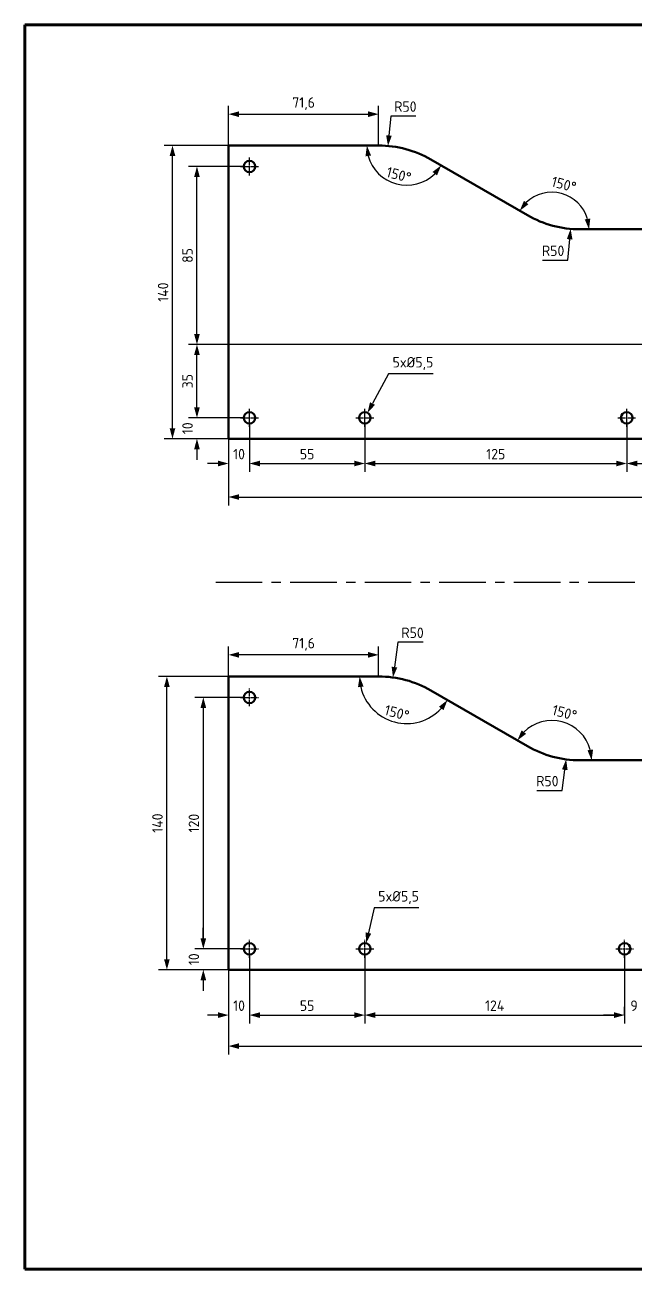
# Model space of a CAD drawing. Header units: millimetres. Extents: x 55 to 6841, y 61 to 3739.
# Drawn here: x 1002 to 1293, y 483 to 1077 of the extents above; entities that cross this region are included whole.
import ezdxf

# ---------------------------------------------------------------- set-up
doc = ezdxf.new("R2010")
doc.units = ezdxf.units.MM
doc.header["$LTSCALE"] = 0.7
doc.header["$PDMODE"] = 35
doc.header["$PDSIZE"] = -4
doc.linetypes.add('CENTER', pattern=[50.8, 31.75, -6.35, 6.35, -6.35])
doc.linetypes.add('CENTER2', pattern=[1.125, 0.75, -0.125, 0.125, -0.125])
for name, color, linetype, lineweight in [('0.5', 7, 'Continuous', 50), ('AM_5', 10, 'Continuous', 25), ('CON', 7, 'Continuous', 50), ('DIM', 94, 'Continuous', 25), ('KHUNGBV', 5, 'Continuous', 70)]:
    doc.layers.add(name, color=color, linetype=linetype, lineweight=lineweight)
doc.layers.add('DTAM', color=6, linetype='CENTER')
doc.styles.add('TCVN-7284', font='tcvn+7284-2003r.ttf')
doc.dimstyles.new('TCVN_ISO-25_RadiusDia', dxfattribs={"dimtxt": 2.5, "dimasz": 2.5, "dimexe": 2, "dimexo": 0, "dimgap": 1, "dimtad": 1, "dimtoh": 1, "dimtxsty": 'TCVN-7284', "dimblk": 'Arrow', "dimcen": 0, "dimclrd": 256, "dimclre": 256, "dimclrt": 256, "dimadec": 0, "dimazin": 0, "dimtfac": 1, "dimtofl": 0, "dimtmove": 0, "dimatfit": 3, "dimldrblk": 'Arrow', "dimfxl": 1, "dimlwd": -1, "dimlwe": -1, "dimarcsym": 0})

# ---------------------------------------------------------------- blocks, each defined once
blk = doc.blocks.new('KHUNG_A3')
at = {"layer": 'KHUNGBV', "color": 8, "linetype": 'Continuous', "ltscale": 0.66}
for p, q in [((481.71, 341.61), (61.71, 341.61)), ((61.71, 341.61), (61.71, 44.61)), ((61.71, 44.61), (481.71, 44.61))]:
    blk.add_line(p, q, dxfattribs=at)
blk = doc.blocks.new('Arrow')
at = {"layer": 'DIM'}
blk.add_solid([(-1, 0.27), (-1, -0.27), (0, 0)], dxfattribs=at)
blk = doc.blocks.new('*D371')
at = {"layer": 'Defpoints', "color": 0, "ltscale": 0.7, "transparency": 16777216}
for p in [(1072.7, 1019.28), (1099.45, 1019.28), (1099.45, 879.28)]:
    blk.add_point(p, dxfattribs=at)
at = {"layer": 'DIM', "ltscale": 0.7, "transparency": 16777216}
for p, q in [((1099.45, 1019.28), (1068.7, 1019.28)), ((1072.7, 884.28), (1072.7, 1014.28)), ((1099.45, 879.28), (1068.7, 879.28))]:
    blk.add_line(p, q, dxfattribs=at)
at = {"layer": 'DIM', "ltscale": 0.7, "transparency": 16777216, "xscale": 5, "yscale": 5, "zscale": 5}
for p, rotation in [((1072.7, 1019.28), 90), ((1072.7, 879.28), 270)]:
    blk.add_blockref('Arrow', p, dxfattribs=dict(at, rotation=rotation))
at = {"layer": 'DIM', "ltscale": 0.7, "transparency": 16777216, "insert": (1068.2, 949.28), "char_height": 5, "attachment_point": 5, "rotation": 90, "style": 'TCVN-7284', "bg_fill": 3, "box_fill_scale": 1.1, "bg_fill_color": 256, "bg_fill_true_color": 13158600, "bg_fill_transparency": 0}
blk.add_mtext('140', dxfattribs=at)
blk = doc.blocks.new('*D372')
at = {"layer": 'Defpoints', "color": 0, "ltscale": 0.7, "transparency": 16777216}
for p in [(1109.45, 886.53), (1099.45, 879.28), (1109.45, 867.47)]:
    blk.add_point(p, dxfattribs=at)
at = {"layer": 'DIM', "ltscale": 0.7, "transparency": 16777216}
for p, q in [((1109.45, 886.53), (1109.45, 863.47)), ((1099.45, 879.28), (1099.45, 863.47)), ((1094.45, 867.47), (1089.45, 867.47)), ((1114.45, 867.47), (1119.45, 867.47))]:
    blk.add_line(p, q, dxfattribs=at)
at = {"layer": 'DIM', "ltscale": 0.7, "transparency": 16777216, "xscale": 5, "yscale": 5, "zscale": 5}
blk.add_blockref('Arrow', (1099.45, 867.47), dxfattribs=at)
at = {"layer": 'DIM', "ltscale": 0.7, "transparency": 16777216, "xscale": 5, "yscale": 5, "zscale": 5, "rotation": 180}
blk.add_blockref('Arrow', (1109.45, 867.47), dxfattribs=at)
at = {"layer": 'DIM', "ltscale": 0.7, "transparency": 16777216, "insert": (1104.45, 871.97), "char_height": 5, "attachment_point": 5, "style": 'TCVN-7284'}
blk.add_mtext('10', dxfattribs=at)
blk = doc.blocks.new('*D373')
at = {"layer": 'Defpoints', "color": 0, "ltscale": 0.7, "transparency": 16777216}
for p in [(1109.45, 886.53), (1164.45, 886.53), (1164.45, 867.47)]:
    blk.add_point(p, dxfattribs=at)
at = {"layer": 'DIM', "ltscale": 0.7, "transparency": 16777216}
for p, q in [((1109.45, 886.53), (1109.45, 863.47)), ((1164.45, 886.53), (1164.45, 863.47)), ((1114.45, 867.47), (1159.45, 867.47))]:
    blk.add_line(p, q, dxfattribs=at)
at = {"layer": 'DIM', "ltscale": 0.7, "transparency": 16777216, "xscale": 5, "yscale": 5, "zscale": 5, "rotation": 180}
blk.add_blockref('Arrow', (1109.45, 867.47), dxfattribs=at)
at = {"layer": 'DIM', "ltscale": 0.7, "transparency": 16777216, "xscale": 5, "yscale": 5, "zscale": 5}
blk.add_blockref('Arrow', (1164.45, 867.47), dxfattribs=at)
at = {"layer": 'DIM', "ltscale": 0.7, "transparency": 16777216, "insert": (1136.95, 871.97), "char_height": 5, "attachment_point": 5, "style": 'TCVN-7284'}
blk.add_mtext('55', dxfattribs=at)
blk = doc.blocks.new('*D374')
at = {"layer": 'Defpoints', "color": 0, "ltscale": 0.7, "transparency": 16777216}
for p in [(1164.45, 886.53), (1289.45, 886.53), (1289.45, 867.47)]:
    blk.add_point(p, dxfattribs=at)
at = {"layer": 'DIM', "ltscale": 0.7, "transparency": 16777216}
for p, q in [((1164.45, 886.53), (1164.45, 863.47)), ((1289.45, 886.53), (1289.45, 863.47)), ((1169.45, 867.47), (1284.45, 867.47))]:
    blk.add_line(p, q, dxfattribs=at)
at = {"layer": 'DIM', "ltscale": 0.7, "transparency": 16777216, "xscale": 5, "yscale": 5, "zscale": 5, "rotation": 180}
blk.add_blockref('Arrow', (1164.45, 867.47), dxfattribs=at)
at = {"layer": 'DIM', "ltscale": 0.7, "transparency": 16777216, "xscale": 5, "yscale": 5, "zscale": 5}
blk.add_blockref('Arrow', (1289.45, 867.47), dxfattribs=at)
at = {"layer": 'DIM', "ltscale": 0.7, "transparency": 16777216, "insert": (1226.95, 871.97), "char_height": 5, "attachment_point": 5, "style": 'TCVN-7284'}
blk.add_mtext('125', dxfattribs=at)
blk = doc.blocks.new('*D375')
at = {"layer": 'Defpoints', "color": 0, "ltscale": 0.7, "transparency": 16777216}
for p in [(1099.45, 879.28), (1519.45, 879.28), (1519.45, 851.47)]:
    blk.add_point(p, dxfattribs=at)
at = {"layer": 'DIM', "ltscale": 0.7, "transparency": 16777216}
for p, q in [((1099.45, 879.28), (1099.45, 847.47)), ((1519.45, 879.28), (1519.45, 847.47)), ((1104.45, 851.47), (1514.45, 851.47))]:
    blk.add_line(p, q, dxfattribs=at)
at = {"layer": 'DIM', "ltscale": 0.7, "transparency": 16777216, "xscale": 5, "yscale": 5, "zscale": 5, "rotation": 180}
blk.add_blockref('Arrow', (1099.45, 851.47), dxfattribs=at)
at = {"layer": 'DIM', "ltscale": 0.7, "transparency": 16777216, "xscale": 5, "yscale": 5, "zscale": 5}
blk.add_blockref('Arrow', (1519.45, 851.47), dxfattribs=at)
at = {"layer": 'DIM', "ltscale": 0.7, "transparency": 16777216, "insert": (1309.45, 855.97), "char_height": 5, "attachment_point": 5, "style": 'TCVN-7284', "bg_fill": 3, "box_fill_scale": 1.1, "bg_fill_color": 256, "bg_fill_true_color": 13158600, "bg_fill_transparency": 0}
blk.add_mtext('420', dxfattribs=at)
blk = doc.blocks.new('*U173')
at = {"layer": 'AM_5', "color": 0, "linetype": 'CENTER', "ltscale": 0.2, "transparency": 16777216}
for p, q in [((-4.25, 0), (-0.55, 0)), ((0, 0.55), (0, 4.25)), ((0.55, 0), (4.25, 0)), ((0, -4.25), (0, -0.55))]:
    blk.add_line(p, q, dxfattribs=at)
at = {"layer": 'AM_5', "color": 0, "linetype": 'Continuous', "ltscale": 0.2, "transparency": 16777216}
for p, q in [((-0.275, 0), (0.275, 0)), ((0, -0.275), (0, 0.275))]:
    blk.add_line(p, q, dxfattribs=at)
blk = doc.blocks.new('*U174')
at = {"layer": 'AM_5', "color": 0, "linetype": 'CENTER', "ltscale": 0.2, "transparency": 16777216}
for p, q in [((-4.25, 0), (-0.55, 0)), ((0, 0.55), (0, 4.25)), ((0.55, 0), (4.25, 0)), ((0, -4.25), (0, -0.55))]:
    blk.add_line(p, q, dxfattribs=at)
at = {"layer": 'AM_5', "color": 0, "linetype": 'Continuous', "ltscale": 0.2, "transparency": 16777216}
for p, q in [((-0.275, 0), (0.275, 0)), ((0, -0.275), (0, 0.275))]:
    blk.add_line(p, q, dxfattribs=at)
blk = doc.blocks.new('*U175')
at = {"layer": 'AM_5', "color": 0, "linetype": 'CENTER', "ltscale": 0.2, "transparency": 16777216}
for p, q in [((-4.25, 0), (-0.55, 0)), ((0, 0.55), (0, 4.25)), ((0.55, 0), (4.25, 0)), ((0, -4.25), (0, -0.55))]:
    blk.add_line(p, q, dxfattribs=at)
at = {"layer": 'AM_5', "color": 0, "linetype": 'Continuous', "ltscale": 0.2, "transparency": 16777216}
for p, q in [((-0.275, 0), (0.275, 0)), ((0, -0.275), (0, 0.275))]:
    blk.add_line(p, q, dxfattribs=at)
blk = doc.blocks.new('*U177')
at = {"layer": 'AM_5', "color": 0, "linetype": 'CENTER', "ltscale": 0.2, "transparency": 16777216}
for p, q in [((-4.25, 0), (-0.55, 0)), ((0, 0.55), (0, 4.25)), ((0.55, 0), (4.25, 0)), ((0, -4.25), (0, -0.55))]:
    blk.add_line(p, q, dxfattribs=at)
at = {"layer": 'AM_5', "color": 0, "linetype": 'Continuous', "ltscale": 0.2, "transparency": 16777216}
for p, q in [((-0.275, 0), (0.275, 0)), ((0, -0.275), (0, 0.275))]:
    blk.add_line(p, q, dxfattribs=at)
blk = doc.blocks.new('MAT_TRAI-X')
at = {"layer": '0.5'}
for p, q in [((1188.74, 733.3), (1117.14, 733.3)), ((1117.14, 733.3), (1117.14, 593.3)), ((1259.82, 699.99), (1213.74, 726.6)), ((1537.14, 693.3), (1284.82, 693.3)), ((1117.14, 593.3), (1537.14, 593.3))]:
    blk.add_line(p, q, dxfattribs=at)
for centre in [(1127.14, 723.3), (1127.14, 603.3), (1182.14, 603.3), (1307.14, 603.3)]:
    blk.add_circle(centre, 2.75, dxfattribs=at)
for centre, start, end in [((1188.74, 683.3), 60, 90), ((1284.82, 743.3), 240, 270)]:
    blk.add_arc(centre, 50, start, end, dxfattribs=at)
at = {"layer": 'AM_5', "linetype": 'CENTER', "ltscale": 0.2}
for name, p in [('*U173', (1127.14, 723.3)), ('*U174', (1127.14, 603.3)), ('*U175', (1182.14, 603.3)), ('*U177', (1307.14, 603.3))]:
    blk.add_blockref(name, p, dxfattribs=at)
blk = doc.blocks.new('*D376')
at = {"layer": 'Defpoints', "color": 0, "ltscale": 0.7, "transparency": 16777216}
for p in [(1348.45, 914.28), (1289.45, 886.53), (1348.45, 867.47)]:
    blk.add_point(p, dxfattribs=at)
at = {"layer": 'DIM', "ltscale": 0.7, "transparency": 16777216}
for p, q in [((1348.45, 914.28), (1348.45, 863.47)), ((1289.45, 886.53), (1289.45, 863.47)), ((1294.45, 867.47), (1343.45, 867.47))]:
    blk.add_line(p, q, dxfattribs=at)
at = {"layer": 'DIM', "ltscale": 0.7, "transparency": 16777216, "xscale": 5, "yscale": 5, "zscale": 5, "rotation": 180}
blk.add_blockref('Arrow', (1289.45, 867.47), dxfattribs=at)
at = {"layer": 'DIM', "ltscale": 0.7, "transparency": 16777216, "xscale": 5, "yscale": 5, "zscale": 5}
blk.add_blockref('Arrow', (1348.45, 867.47), dxfattribs=at)
at = {"layer": 'DIM', "ltscale": 0.7, "transparency": 16777216, "insert": (1318.95, 871.97), "char_height": 5, "attachment_point": 5, "style": 'TCVN-7284'}
blk.add_mtext('59', dxfattribs=at)
blk = doc.blocks.new('*D378')
at = {"layer": 'Defpoints', "color": 0, "ltscale": 0.7, "transparency": 16777216}
for p in [(1084.37, 889.28), (1106.7, 889.28), (1099.45, 879.28)]:
    blk.add_point(p, dxfattribs=at)
at = {"layer": 'DIM', "ltscale": 0.7, "transparency": 16777216}
for p, q in [((1084.37, 894.28), (1084.37, 899.28)), ((1106.7, 889.28), (1080.37, 889.28)), ((1099.45, 879.28), (1080.37, 879.28)), ((1084.37, 874.28), (1084.37, 869.28))]:
    blk.add_line(p, q, dxfattribs=at)
at = {"layer": 'DIM', "ltscale": 0.7, "transparency": 16777216, "xscale": 5, "yscale": 5, "zscale": 5}
for p, rotation in [((1084.37, 889.28), 270), ((1084.37, 879.28), 90)]:
    blk.add_blockref('Arrow', p, dxfattribs=dict(at, rotation=rotation))
at = {"layer": 'DIM', "ltscale": 0.7, "transparency": 16777216, "insert": (1079.87, 884.28), "char_height": 5, "attachment_point": 5, "rotation": 90, "style": 'TCVN-7284'}
blk.add_mtext('10', dxfattribs=at)
blk = doc.blocks.new('*D379')
at = {"layer": 'Defpoints', "color": 0, "ltscale": 0.7, "transparency": 16777216}
for p in [(1084.37, 924.28), (1338.45, 924.28), (1106.7, 889.28)]:
    blk.add_point(p, dxfattribs=at)
at = {"layer": 'DIM', "ltscale": 0.7, "transparency": 16777216}
for p, q in [((1338.45, 924.28), (1080.37, 924.28)), ((1084.37, 894.28), (1084.37, 919.28)), ((1106.7, 889.28), (1080.37, 889.28))]:
    blk.add_line(p, q, dxfattribs=at)
at = {"layer": 'DIM', "ltscale": 0.7, "transparency": 16777216, "xscale": 5, "yscale": 5, "zscale": 5}
for p, rotation in [((1084.37, 924.28), 90), ((1084.37, 889.28), 270)]:
    blk.add_blockref('Arrow', p, dxfattribs=dict(at, rotation=rotation))
at = {"layer": 'DIM', "ltscale": 0.7, "transparency": 16777216, "insert": (1079.87, 906.78), "char_height": 5, "attachment_point": 5, "rotation": 90, "style": 'TCVN-7284'}
blk.add_mtext('35', dxfattribs=at)
blk = doc.blocks.new('*D380')
at = {"layer": 'Defpoints', "color": 0, "ltscale": 0.7, "transparency": 16777216}
for p in [(1084.37, 1009.28), (1106.7, 1009.28), (1338.45, 924.28)]:
    blk.add_point(p, dxfattribs=at)
at = {"layer": 'DIM', "ltscale": 0.7, "transparency": 16777216}
for p, q in [((1106.7, 1009.28), (1080.37, 1009.28)), ((1084.37, 929.28), (1084.37, 1004.28)), ((1338.45, 924.28), (1080.37, 924.28))]:
    blk.add_line(p, q, dxfattribs=at)
at = {"layer": 'DIM', "ltscale": 0.7, "transparency": 16777216, "xscale": 5, "yscale": 5, "zscale": 5}
for p, rotation in [((1084.37, 1009.28), 90), ((1084.37, 924.28), 270)]:
    blk.add_blockref('Arrow', p, dxfattribs=dict(at, rotation=rotation))
at = {"layer": 'DIM', "ltscale": 0.7, "transparency": 16777216, "insert": (1079.87, 966.78), "char_height": 5, "attachment_point": 5, "rotation": 90, "style": 'TCVN-7284'}
blk.add_mtext('85', dxfattribs=at)
blk = doc.blocks.new('*D381')
at = {"layer": 'Defpoints', "color": 0, "ltscale": 0.7, "transparency": 16777216}
for p in [(1171.06, 1034.24), (1099.45, 1019.28), (1171.06, 1019.28)]:
    blk.add_point(p, dxfattribs=at)
at = {"layer": 'DIM', "ltscale": 0.7, "transparency": 16777216}
for p, q in [((1099.45, 1019.28), (1099.45, 1038.24)), ((1104.45, 1034.24), (1166.06, 1034.24)), ((1171.06, 1019.28), (1171.06, 1038.24))]:
    blk.add_line(p, q, dxfattribs=at)
at = {"layer": 'DIM', "ltscale": 0.7, "transparency": 16777216, "xscale": 5, "yscale": 5, "zscale": 5, "rotation": 180}
blk.add_blockref('Arrow', (1099.45, 1034.24), dxfattribs=at)
at = {"layer": 'DIM', "ltscale": 0.7, "transparency": 16777216, "xscale": 5, "yscale": 5, "zscale": 5}
blk.add_blockref('Arrow', (1171.06, 1034.24), dxfattribs=at)
at = {"layer": 'DIM', "ltscale": 0.7, "transparency": 16777216, "insert": (1135.26, 1039.24), "char_height": 5, "attachment_point": 5, "style": 'TCVN-7284'}
blk.add_mtext('71,6', dxfattribs=at)
blk = doc.blocks.new('*D383')
at = {"layer": 'Defpoints', "color": 0, "ltscale": 0.7, "transparency": 16777216}
for p in [(1165.76, 891.69), (1163.15, 886.86)]:
    blk.add_point(p, dxfattribs=at)
at = {"layer": 'DIM', "ltscale": 0.7, "transparency": 16777216}
for p, q in [((1175.79, 910.22), (1168.14, 896.09)), ((1197.04, 910.22), (1175.79, 910.22))]:
    blk.add_line(p, q, dxfattribs=at)
at = {"layer": 'DIM', "ltscale": 0.7, "transparency": 16777216, "xscale": 5, "yscale": 5, "zscale": 5, "rotation": 241.5687360136536}
blk.add_blockref('Arrow', (1165.76, 891.69), dxfattribs=at)
at = {"layer": 'DIM', "ltscale": 0.7, "transparency": 16777216, "insert": (1187.42, 915.22), "char_height": 5, "attachment_point": 5, "style": 'TCVN-7284'}
blk.add_mtext('5x%%C5,5', dxfattribs=at)
blk = doc.blocks.new('*D385')
at = {"layer": 'Defpoints', "color": 0, "ltscale": 0.7, "transparency": 16777216}
for p in [(1175.54, 1019.07), (1171.06, 969.28)]:
    blk.add_point(p, dxfattribs=at)
at = {"layer": 'DIM', "ltscale": 0.7, "transparency": 16777216}
for p, q in [((1176.82, 1033.36), (1175.99, 1024.05)), ((1188.82, 1033.36), (1176.82, 1033.36))]:
    blk.add_line(p, q, dxfattribs=at)
at = {"layer": 'DIM', "ltscale": 0.7, "transparency": 16777216, "xscale": 5, "yscale": 5, "zscale": 5, "rotation": 264.8580830152389}
blk.add_blockref('Arrow', (1175.54, 1019.07), dxfattribs=at)
at = {"layer": 'DIM', "ltscale": 0.7, "transparency": 16777216, "insert": (1183.82, 1037.86), "char_height": 5, "attachment_point": 5, "style": 'TCVN-7284'}
blk.add_mtext('R50', dxfattribs=at)
blk = doc.blocks.new('*D386')
at = {"layer": 'Defpoints', "color": 0, "ltscale": 0.7, "transparency": 16777216}
for p in [(1267.13, 1029.28), (1262.67, 979.48)]:
    blk.add_point(p, dxfattribs=at)
at = {"layer": 'DIM', "ltscale": 0.7, "transparency": 16777216}
for p, q in [((1261.33, 964.54), (1262.23, 974.5)), ((1249.33, 964.54), (1261.33, 964.54))]:
    blk.add_line(p, q, dxfattribs=at)
at = {"layer": 'DIM', "ltscale": 0.7, "transparency": 16777216, "xscale": 5, "yscale": 5, "zscale": 5, "rotation": 84.88075453030291}
blk.add_blockref('Arrow', (1262.67, 979.48), dxfattribs=at)
at = {"layer": 'DIM', "ltscale": 0.7, "transparency": 16777216, "insert": (1254.33, 969.04), "char_height": 5, "attachment_point": 5, "style": 'TCVN-7284'}
blk.add_mtext('R50', dxfattribs=at)
blk = doc.blocks.new('*D387')
at = {"layer": 'Defpoints', "color": 0, "ltscale": 0.7, "transparency": 16777216}
for p in [(1099.45, 1019.28), (1171.06, 1019.28), (1196.06, 1012.58), (1172.25, 1004.73), (1242.13, 985.97)]:
    blk.add_point(p, dxfattribs=at)
at = {"layer": 'DIM', "ltscale": 0.7, "transparency": 16777216}
blk.add_arc((1184.45, 1019.28), 18.99, 195.13118, 314.86882, dxfattribs=at)
at = {"layer": 'DIM', "ltscale": 0.7, "transparency": 16777216, "xscale": 5, "yscale": 5, "zscale": 5}
for p, rotation in [((1165.47, 1019.28), 97.56559219256121), ((1200.9, 1009.78), 52.43440780743816)]:
    blk.add_blockref('Arrow', p, dxfattribs=dict(at, rotation=rotation))
at = {"layer": 'DIM', "ltscale": 0.7, "transparency": 16777216, "insert": (1180.7, 1005.28), "char_height": 5, "attachment_point": 5, "rotation": 345, "style": 'TCVN-7284'}
blk.add_mtext('150°', dxfattribs=at)
blk = doc.blocks.new('*D388')
at = {"layer": 'Defpoints', "color": 0, "ltscale": 0.7, "transparency": 16777216}
for p in [(1196.06, 1012.58), (1265.12, 992.84), (1242.13, 985.97), (1267.13, 979.28), (1519.45, 979.28)]:
    blk.add_point(p, dxfattribs=at)
at = {"layer": 'DIM', "ltscale": 0.7, "transparency": 16777216}
blk.add_arc((1253.74, 979.28), 17.71, 16.23004, 133.76996, dxfattribs=at)
at = {"layer": 'DIM', "ltscale": 0.7, "transparency": 16777216, "xscale": 5, "yscale": 5, "zscale": 5}
for p, rotation in [((1238.4, 988.13), 231.8849786937571), ((1271.45, 979.28), 278.1150213062425)]:
    blk.add_blockref('Arrow', p, dxfattribs=dict(at, rotation=rotation))
at = {"layer": 'DIM', "ltscale": 0.7, "transparency": 16777216, "insert": (1259.48, 1000.73), "char_height": 5, "attachment_point": 5, "rotation": 345, "style": 'TCVN-7284'}
blk.add_mtext('150°', dxfattribs=at)
blk = doc.blocks.new('*D390')
at = {"layer": 'Defpoints', "color": 0, "ltscale": 0.7, "transparency": 16777216}
for p in [(1106.7, 755.79), (1087.41, 635.79), (1106.7, 635.79)]:
    blk.add_point(p, dxfattribs=at)
at = {"layer": 'DIM', "ltscale": 0.7, "transparency": 16777216}
for p, q in [((1106.7, 755.79), (1083.41, 755.79)), ((1087.41, 750.79), (1087.41, 640.79)), ((1106.7, 635.79), (1083.41, 635.79))]:
    blk.add_line(p, q, dxfattribs=at)
at = {"layer": 'DIM', "ltscale": 0.7, "transparency": 16777216, "xscale": 5, "yscale": 5, "zscale": 5}
for p, rotation in [((1087.41, 755.79), 90), ((1087.41, 635.79), 270)]:
    blk.add_blockref('Arrow', p, dxfattribs=dict(at, rotation=rotation))
at = {"layer": 'DIM', "ltscale": 0.7, "transparency": 16777216, "insert": (1082.91, 695.79), "char_height": 5, "attachment_point": 5, "rotation": 90, "style": 'TCVN-7284'}
blk.add_mtext('120', dxfattribs=at)
blk = doc.blocks.new('*D391')
at = {"layer": 'Defpoints', "color": 0, "ltscale": 0.7, "transparency": 16777216}
for p in [(1070.02, 765.79), (1099.45, 765.79), (1099.45, 625.79)]:
    blk.add_point(p, dxfattribs=at)
at = {"layer": 'DIM', "ltscale": 0.7, "transparency": 16777216}
for p, q in [((1099.45, 765.79), (1066.02, 765.79)), ((1070.02, 630.79), (1070.02, 760.79)), ((1099.45, 625.79), (1066.02, 625.79))]:
    blk.add_line(p, q, dxfattribs=at)
at = {"layer": 'DIM', "ltscale": 0.7, "transparency": 16777216, "xscale": 5, "yscale": 5, "zscale": 5}
for p, rotation in [((1070.02, 765.79), 90), ((1070.02, 625.79), 270)]:
    blk.add_blockref('Arrow', p, dxfattribs=dict(at, rotation=rotation))
at = {"layer": 'DIM', "ltscale": 0.7, "transparency": 16777216, "insert": (1065.52, 695.79), "char_height": 5, "attachment_point": 5, "rotation": 90, "style": 'TCVN-7284', "bg_fill": 3, "box_fill_scale": 1.1, "bg_fill_color": 256, "bg_fill_true_color": 13158600, "bg_fill_transparency": 0}
blk.add_mtext('140', dxfattribs=at)
blk = doc.blocks.new('*D392')
at = {"layer": 'Defpoints', "color": 0, "ltscale": 0.7, "transparency": 16777216}
for p in [(1109.45, 633.04), (1099.45, 625.79), (1109.45, 604.13)]:
    blk.add_point(p, dxfattribs=at)
at = {"layer": 'DIM', "ltscale": 0.7, "transparency": 16777216}
for p, q in [((1109.45, 633.04), (1109.45, 600.13)), ((1099.45, 625.79), (1099.45, 600.13)), ((1094.45, 604.13), (1089.45, 604.13)), ((1114.45, 604.13), (1119.45, 604.13))]:
    blk.add_line(p, q, dxfattribs=at)
at = {"layer": 'DIM', "ltscale": 0.7, "transparency": 16777216, "xscale": 5, "yscale": 5, "zscale": 5}
blk.add_blockref('Arrow', (1099.45, 604.13), dxfattribs=at)
at = {"layer": 'DIM', "ltscale": 0.7, "transparency": 16777216, "xscale": 5, "yscale": 5, "zscale": 5, "rotation": 180}
blk.add_blockref('Arrow', (1109.45, 604.13), dxfattribs=at)
at = {"layer": 'DIM', "ltscale": 0.7, "transparency": 16777216, "insert": (1104.45, 608.63), "char_height": 5, "attachment_point": 5, "style": 'TCVN-7284'}
blk.add_mtext('10', dxfattribs=at)
blk = doc.blocks.new('*D393')
at = {"layer": 'Defpoints', "color": 0, "ltscale": 0.7, "transparency": 16777216}
for p in [(1109.45, 633.04), (1164.45, 633.04), (1164.45, 604.13)]:
    blk.add_point(p, dxfattribs=at)
at = {"layer": 'DIM', "ltscale": 0.7, "transparency": 16777216}
for p, q in [((1109.45, 633.04), (1109.45, 600.13)), ((1164.45, 633.04), (1164.45, 600.13)), ((1114.45, 604.13), (1159.45, 604.13))]:
    blk.add_line(p, q, dxfattribs=at)
at = {"layer": 'DIM', "ltscale": 0.7, "transparency": 16777216, "xscale": 5, "yscale": 5, "zscale": 5, "rotation": 180}
blk.add_blockref('Arrow', (1109.45, 604.13), dxfattribs=at)
at = {"layer": 'DIM', "ltscale": 0.7, "transparency": 16777216, "xscale": 5, "yscale": 5, "zscale": 5}
blk.add_blockref('Arrow', (1164.45, 604.13), dxfattribs=at)
at = {"layer": 'DIM', "ltscale": 0.7, "transparency": 16777216, "insert": (1136.95, 608.63), "char_height": 5, "attachment_point": 5, "style": 'TCVN-7284'}
blk.add_mtext('55', dxfattribs=at)
blk = doc.blocks.new('*D394')
at = {"layer": 'Defpoints', "color": 0, "ltscale": 0.7, "transparency": 16777216}
for p in [(1164.45, 633.04), (1288.45, 633.04), (1288.45, 604.13)]:
    blk.add_point(p, dxfattribs=at)
at = {"layer": 'DIM', "ltscale": 0.7, "transparency": 16777216}
for p, q in [((1164.45, 633.04), (1164.45, 600.13)), ((1288.45, 633.04), (1288.45, 600.13)), ((1169.45, 604.13), (1283.45, 604.13))]:
    blk.add_line(p, q, dxfattribs=at)
at = {"layer": 'DIM', "ltscale": 0.7, "transparency": 16777216, "xscale": 5, "yscale": 5, "zscale": 5, "rotation": 180}
blk.add_blockref('Arrow', (1164.45, 604.13), dxfattribs=at)
at = {"layer": 'DIM', "ltscale": 0.7, "transparency": 16777216, "xscale": 5, "yscale": 5, "zscale": 5}
blk.add_blockref('Arrow', (1288.45, 604.13), dxfattribs=at)
at = {"layer": 'DIM', "ltscale": 0.7, "transparency": 16777216, "insert": (1226.45, 608.63), "char_height": 5, "attachment_point": 5, "style": 'TCVN-7284'}
blk.add_mtext('124', dxfattribs=at)
blk = doc.blocks.new('*U168')
at = {"layer": 'DIM', "color": 0, "linetype": 'CENTER2', "ltscale": 2.5, "transparency": 16777216}
for p, q in [((-4.25, 0), (-0.55, 0)), ((0, 0.55), (0, 4.25)), ((0.55, 0), (4.25, 0)), ((0, -4.25), (0, -0.55))]:
    blk.add_line(p, q, dxfattribs=at)
at = {"layer": 'DIM', "color": 0, "linetype": 'Continuous', "ltscale": 2.5, "transparency": 16777216}
for p, q in [((-0.275, 0), (0.275, 0)), ((0, -0.275), (0, 0.275))]:
    blk.add_line(p, q, dxfattribs=at)
blk = doc.blocks.new('*U169')
at = {"layer": 'DIM', "color": 0, "linetype": 'CENTER2', "ltscale": 2.5, "transparency": 16777216}
for p, q in [((-4.25, 0), (-0.55, 0)), ((0, 0.55), (0, 4.25)), ((0.55, 0), (4.25, 0)), ((0, -4.25), (0, -0.55))]:
    blk.add_line(p, q, dxfattribs=at)
at = {"layer": 'DIM', "color": 0, "linetype": 'Continuous', "ltscale": 2.5, "transparency": 16777216}
for p, q in [((-0.275, 0), (0.275, 0)), ((0, -0.275), (0, 0.275))]:
    blk.add_line(p, q, dxfattribs=at)
blk = doc.blocks.new('*U170')
at = {"layer": 'DIM', "color": 0, "linetype": 'CENTER2', "ltscale": 2.5, "transparency": 16777216}
for p, q in [((-4.25, 0), (-0.55, 0)), ((0, 0.55), (0, 4.25)), ((0.55, 0), (4.25, 0)), ((0, -4.25), (0, -0.55))]:
    blk.add_line(p, q, dxfattribs=at)
at = {"layer": 'DIM', "color": 0, "linetype": 'Continuous', "ltscale": 2.5, "transparency": 16777216}
for p, q in [((-0.275, 0), (0.275, 0)), ((0, -0.275), (0, 0.275))]:
    blk.add_line(p, q, dxfattribs=at)
blk = doc.blocks.new('*U163')
at = {"layer": 'DIM', "color": 0, "linetype": 'CENTER2', "ltscale": 2.5, "transparency": 16777216}
for p, q in [((-4.25, 0), (-0.55, 0)), ((0, 0.55), (0, 4.25)), ((0.55, 0), (4.25, 0)), ((0, -4.25), (0, -0.55))]:
    blk.add_line(p, q, dxfattribs=at)
at = {"layer": 'DIM', "color": 0, "linetype": 'Continuous', "ltscale": 2.5, "transparency": 16777216}
for p, q in [((-0.275, 0), (0.275, 0)), ((0, -0.275), (0, 0.275))]:
    blk.add_line(p, q, dxfattribs=at)
blk = doc.blocks.new('MAT_PHAI_X')
at = {"layer": 'CON'}
for p, q in [((1188.74, 1014.8), (1117.14, 1014.8)), ((1117.14, 1014.8), (1117.14, 874.8)), ((1259.82, 981.49), (1213.74, 1008.1)), ((1537.14, 974.8), (1284.82, 974.8)), ((1117.14, 874.8), (1315.14, 874.8))]:
    blk.add_line(p, q, dxfattribs=at)
for centre in [(1127.14, 1004.8), (1127.14, 884.8), (1182.14, 884.8), (1306.14, 884.8)]:
    blk.add_circle(centre, 2.75, dxfattribs=at)
for centre, start, end in [((1188.74, 964.8), 60, 90), ((1284.82, 1024.8), 240, 270)]:
    blk.add_arc(centre, 50, start, end, dxfattribs=at)
at = {"layer": 'DIM', "color": 1, "linetype": 'CENTER2', "ltscale": 2.5}
for name, p in [('*U168', (1127.14, 1004.8)), ('*U169', (1127.14, 884.8)), ('*U170', (1182.14, 884.8)), ('*U163', (1306.14, 884.8))]:
    blk.add_blockref(name, p, dxfattribs=at)
blk = doc.blocks.new('*D396')
at = {"layer": 'Defpoints', "color": 0, "ltscale": 0.7, "transparency": 16777216}
for p in [(1297.45, 625.79), (1288.45, 604.13), (1297.45, 604.13)]:
    blk.add_point(p, dxfattribs=at)
at = {"layer": 'DIM', "ltscale": 0.7, "transparency": 16777216}
for p, q in [((1297.45, 625.79), (1297.45, 600.13)), ((1288.45, 604.13), (1288.45, 608.13)), ((1283.45, 604.13), (1278.45, 604.13)), ((1302.45, 604.13), (1307.45, 604.13))]:
    blk.add_line(p, q, dxfattribs=at)
at = {"layer": 'DIM', "ltscale": 0.7, "transparency": 16777216, "xscale": 5, "yscale": 5, "zscale": 5}
blk.add_blockref('Arrow', (1288.45, 604.13), dxfattribs=at)
at = {"layer": 'DIM', "ltscale": 0.7, "transparency": 16777216, "xscale": 5, "yscale": 5, "zscale": 5, "rotation": 180}
blk.add_blockref('Arrow', (1297.45, 604.13), dxfattribs=at)
at = {"layer": 'DIM', "ltscale": 0.7, "transparency": 16777216, "insert": (1292.95, 608.63), "char_height": 5, "attachment_point": 5, "style": 'TCVN-7284'}
blk.add_mtext('9', dxfattribs=at)
blk = doc.blocks.new('*D398')
at = {"layer": 'Defpoints', "color": 0, "ltscale": 0.7, "transparency": 16777216}
for p in [(1099.45, 625.79), (1519.45, 625.79), (1519.45, 589.34)]:
    blk.add_point(p, dxfattribs=at)
at = {"layer": 'DIM', "ltscale": 0.7, "transparency": 16777216}
for p, q in [((1099.45, 625.79), (1099.45, 585.34)), ((1519.45, 625.79), (1519.45, 585.34)), ((1104.45, 589.34), (1514.45, 589.34))]:
    blk.add_line(p, q, dxfattribs=at)
at = {"layer": 'DIM', "ltscale": 0.7, "transparency": 16777216, "xscale": 5, "yscale": 5, "zscale": 5, "rotation": 180}
blk.add_blockref('Arrow', (1099.45, 589.34), dxfattribs=at)
at = {"layer": 'DIM', "ltscale": 0.7, "transparency": 16777216, "xscale": 5, "yscale": 5, "zscale": 5}
blk.add_blockref('Arrow', (1519.45, 589.34), dxfattribs=at)
at = {"layer": 'DIM', "ltscale": 0.7, "transparency": 16777216, "insert": (1309.45, 593.84), "char_height": 5, "attachment_point": 5, "style": 'TCVN-7284', "bg_fill": 3, "box_fill_scale": 1.1, "bg_fill_color": 256, "bg_fill_true_color": 13158600, "bg_fill_transparency": 0}
blk.add_mtext('420', dxfattribs=at)
blk = doc.blocks.new('*D399')
at = {"layer": 'Defpoints', "color": 0, "ltscale": 0.7, "transparency": 16777216}
for p in [(1087.41, 635.79), (1106.7, 635.79), (1099.45, 625.79)]:
    blk.add_point(p, dxfattribs=at)
at = {"layer": 'DIM', "ltscale": 0.7, "transparency": 16777216}
for p, q in [((1087.41, 640.79), (1087.41, 645.79)), ((1106.7, 635.79), (1083.41, 635.79)), ((1099.45, 625.79), (1083.41, 625.79)), ((1087.41, 620.79), (1087.41, 615.79))]:
    blk.add_line(p, q, dxfattribs=at)
at = {"layer": 'DIM', "ltscale": 0.7, "transparency": 16777216, "xscale": 5, "yscale": 5, "zscale": 5}
for p, rotation in [((1087.41, 635.79), 270), ((1087.41, 625.79), 90)]:
    blk.add_blockref('Arrow', p, dxfattribs=dict(at, rotation=rotation))
at = {"layer": 'DIM', "ltscale": 0.7, "transparency": 16777216, "insert": (1082.91, 630.79), "char_height": 5, "attachment_point": 5, "rotation": 90, "style": 'TCVN-7284'}
blk.add_mtext('10', dxfattribs=at)
blk = doc.blocks.new('*D400')
at = {"layer": 'Defpoints', "color": 0, "ltscale": 0.7, "transparency": 16777216}
for p in [(1099.45, 776.12), (1099.45, 765.79), (1171.06, 765.79)]:
    blk.add_point(p, dxfattribs=at)
at = {"layer": 'DIM', "ltscale": 0.7, "transparency": 16777216}
for p, q in [((1099.45, 765.79), (1099.45, 780.12)), ((1171.06, 765.79), (1171.06, 780.12)), ((1166.06, 776.12), (1104.45, 776.12))]:
    blk.add_line(p, q, dxfattribs=at)
at = {"layer": 'DIM', "ltscale": 0.7, "transparency": 16777216, "xscale": 5, "yscale": 5, "zscale": 5, "rotation": 180}
blk.add_blockref('Arrow', (1099.45, 776.12), dxfattribs=at)
at = {"layer": 'DIM', "ltscale": 0.7, "transparency": 16777216, "xscale": 5, "yscale": 5, "zscale": 5}
blk.add_blockref('Arrow', (1171.06, 776.12), dxfattribs=at)
at = {"layer": 'DIM', "ltscale": 0.7, "transparency": 16777216, "insert": (1135.26, 781.12), "char_height": 5, "attachment_point": 5, "style": 'TCVN-7284'}
blk.add_mtext('71,6', dxfattribs=at)
blk = doc.blocks.new('*D411')
at = {"layer": 'Defpoints', "color": 0, "ltscale": 0.7, "transparency": 16777216}
for p in [(1165.07, 638.47), (1163.84, 633.11)]:
    blk.add_point(p, dxfattribs=at)
at = {"layer": 'DIM', "ltscale": 0.7, "transparency": 16777216}
for p, q in [((1168.94, 655.27), (1166.2, 643.34)), ((1190.19, 655.27), (1168.94, 655.27))]:
    blk.add_line(p, q, dxfattribs=at)
at = {"layer": 'DIM', "ltscale": 0.7, "transparency": 16777216, "xscale": 5, "yscale": 5, "zscale": 5, "rotation": 257.019524981923}
blk.add_blockref('Arrow', (1165.07, 638.47), dxfattribs=at)
at = {"layer": 'DIM', "ltscale": 0.7, "transparency": 16777216, "insert": (1180.57, 660.27), "char_height": 5, "attachment_point": 5, "style": 'TCVN-7284'}
blk.add_mtext('5x%%C5,5', dxfattribs=at)
blk = doc.blocks.new('*D403')
at = {"layer": 'Defpoints', "color": 0, "ltscale": 0.7, "transparency": 16777216}
for p in [(1177.92, 765.32), (1171.06, 715.79)]:
    blk.add_point(p, dxfattribs=at)
at = {"layer": 'DIM', "ltscale": 0.7, "transparency": 16777216}
for p, q in [((1180.25, 782.18), (1178.6, 770.27)), ((1192.25, 782.18), (1180.25, 782.18))]:
    blk.add_line(p, q, dxfattribs=at)
at = {"layer": 'DIM', "ltscale": 0.7, "transparency": 16777216, "xscale": 5, "yscale": 5, "zscale": 5, "rotation": 262.1157023574197}
blk.add_blockref('Arrow', (1177.92, 765.32), dxfattribs=at)
at = {"layer": 'DIM', "ltscale": 0.7, "transparency": 16777216, "insert": (1187.25, 786.68), "char_height": 5, "attachment_point": 5, "style": 'TCVN-7284'}
blk.add_mtext('R50', dxfattribs=at)
blk = doc.blocks.new('*D404')
at = {"layer": 'Defpoints', "color": 0, "ltscale": 0.7, "transparency": 16777216}
for p in [(1267.13, 775.79), (1260.56, 726.22)]:
    blk.add_point(p, dxfattribs=at)
at = {"layer": 'DIM', "ltscale": 0.7, "transparency": 16777216}
for p, q in [((1258.58, 711.35), (1259.9, 721.27)), ((1246.58, 711.35), (1258.58, 711.35))]:
    blk.add_line(p, q, dxfattribs=at)
at = {"layer": 'DIM', "ltscale": 0.7, "transparency": 16777216, "xscale": 5, "yscale": 5, "zscale": 5, "rotation": 82.43965147298303}
blk.add_blockref('Arrow', (1260.56, 726.22), dxfattribs=at)
at = {"layer": 'DIM', "ltscale": 0.7, "transparency": 16777216, "insert": (1251.58, 715.85), "char_height": 5, "attachment_point": 5, "style": 'TCVN-7284'}
blk.add_mtext('R50', dxfattribs=at)
blk = doc.blocks.new('*D414')
at = {"layer": 'Defpoints', "color": 0, "ltscale": 0.7, "transparency": 16777216}
for p in [(1099.45, 765.79), (1171.06, 765.79), (1196.06, 759.09), (1170.01, 748.58), (1242.13, 732.49)]:
    blk.add_point(p, dxfattribs=at)
at = {"layer": 'DIM', "ltscale": 0.7, "transparency": 16777216}
blk.add_arc((1184.45, 765.79), 22.47, 192.7776, 317.2224, dxfattribs=at)
at = {"layer": 'DIM', "ltscale": 0.7, "transparency": 16777216, "xscale": 5, "yscale": 5, "zscale": 5}
for p, rotation in [((1161.99, 765.79), 96.38880019107846), ((1203.91, 754.56), 53.61119980892114)]:
    blk.add_blockref('Arrow', p, dxfattribs=dict(at, rotation=rotation))
at = {"layer": 'DIM', "ltscale": 0.7, "transparency": 16777216, "insert": (1179.8, 748.43), "char_height": 5, "attachment_point": 5, "rotation": 345, "style": 'TCVN-7284'}
blk.add_mtext('150°', dxfattribs=at)
blk = doc.blocks.new('*D415')
at = {"layer": 'Defpoints', "color": 0, "ltscale": 0.7, "transparency": 16777216}
for p in [(1196.06, 759.09), (1265.94, 740.33), (1242.13, 732.49), (1267.13, 725.79), (1519.45, 725.79)]:
    blk.add_point(p, dxfattribs=at)
at = {"layer": 'DIM', "ltscale": 0.7, "transparency": 16777216}
blk.add_arc((1253.74, 725.79), 18.98, 15.13813, 134.86187, dxfattribs=at)
at = {"layer": 'DIM', "ltscale": 0.7, "transparency": 16777216, "xscale": 5, "yscale": 5, "zscale": 5}
for p, rotation in [((1237.3, 735.28), 232.430933602402), ((1272.72, 725.79), 277.5690663975975)]:
    blk.add_blockref('Arrow', p, dxfattribs=dict(at, rotation=rotation))
at = {"layer": 'DIM', "ltscale": 0.7, "transparency": 16777216, "insert": (1259.81, 748.47), "char_height": 5, "attachment_point": 5, "rotation": 345, "style": 'TCVN-7284'}
blk.add_mtext('150°', dxfattribs=at)

msp = doc.modelspace()

# ---------------------------------------------------------------- linework, layer by layer
at = {"layer": 'DTAM', "linetype": 'CENTER'}
msp.add_line((1093.31, 810.899), (1773.34, 810.899), dxfattribs=at)

# ---------------------------------------------------------------- block references
at = {"layer": 'DIM', "xscale": 2, "yscale": 2, "zscale": 2}
msp.add_blockref('KHUNG_A3', (878.841, 393.646), dxfattribs=at)

# ---------------------------------------------------------------- dimensions: what is measured, and where the dimension line sits
at = {"layer": 'DIM', "ltscale": 0.7}
for center, mpoint, picture, middle in [((1171.057, 969.276), (1175.538, 1019.075), '*D385', (1183.823, 1033.356)), ((1171.057, 715.79), (1177.916, 765.317), '*D403', (1187.25, 782.177))]:
    dim = msp.add_radius_dim(center=center, mpoint=mpoint, dimstyle='TCVN_ISO-25_RadiusDia', override={"dimscale": 2}, dxfattribs=at)
    dim.commit()
    dim.dimension.update_dxf_attribs({"geometry": picture, "text_midpoint": middle, "dimtype": 164})
for center, mpoint, picture, middle in [((1267.134, 1029.276), (1262.672, 979.475), '*D386', (1254.334, 969.035)), ((1267.134, 775.79), (1260.555, 726.224), '*D404', (1251.582, 715.855))]:
    dim = msp.add_radius_dim(center=center, mpoint=mpoint, dimstyle='TCVN_ISO-25_RadiusDia', override={"dimscale": 2}, dxfattribs=at)
    dim.commit()
    dim.dimension.update_dxf_attribs({"geometry": picture, "text_midpoint": middle})
for base, line1, line2, picture, middle in [((1265.12, 992.843), ((1519.454, 979.276), (1267.134, 979.276)), ((1242.134, 985.974), (1196.057, 1012.577)), '*D388', (1259.485, 1000.729)), ((1265.936, 740.329), ((1519.454, 725.79), (1267.134, 725.79)), ((1242.134, 732.488), (1196.057, 759.091)), '*D415', (1259.813, 748.469))]:
    dim = msp.add_angular_dim_2l(base=base, line1=line1, line2=line2, dimstyle='TCVN_ISO-25_RadiusDia', override={"dimscale": 2}, dxfattribs=at)
    dim.commit()
    dim.dimension.update_dxf_attribs({"geometry": picture, "text_midpoint": middle})
for p1, p2, picture, middle in [((1163.145, 886.857), (1165.764, 891.694), '*D383', (1187.42, 910.222)), ((1163.837, 633.11), (1165.072, 638.469), '*D411', (1180.57, 655.27))]:
    dim = msp.add_diameter_dim_2p(p1=p1, p2=p2, dimstyle='TCVN_ISO-25_RadiusDia', override={"dimscale": 2, "dimpost": '5x%%C<>'}, dxfattribs=at)
    dim.commit()
    dim.dimension.update_dxf_attribs({"geometry": picture, "text_midpoint": middle, "dimtype": 163})
for base, p1, p2, picture, middle in [((1164.454, 867.472), (1109.454, 886.526), (1164.454, 886.526), '*D373', (1136.954, 871.972)), ((1289.454, 867.472), (1164.454, 886.526), (1289.454, 886.526), '*D374', (1226.954, 871.972)), ((1164.454, 604.126), (1109.454, 633.04), (1164.454, 633.04), '*D393', (1136.954, 608.626)), ((1288.454, 604.126), (1164.454, 633.04), (1288.454, 633.04), '*D394', (1226.454, 608.626))]:
    dim = msp.add_linear_dim(base=base, p1=p1, p2=p2, dimstyle='TCVN_ISO-25_RadiusDia', override={"dimscale": 2, "dimtmove": 1}, dxfattribs=at)
    dim.commit()
    dim.dimension.update_dxf_attribs({"geometry": picture, "text_midpoint": middle})
dim = msp.add_linear_dim(base=(1087.414, 635.79), p1=(1106.704, 755.79), p2=(1106.704, 635.79), angle=90, dimstyle='TCVN_ISO-25_RadiusDia', override={"dimscale": 2}, dxfattribs=at)
dim.commit()
dim.dimension.update_dxf_attribs({"geometry": '*D390', "text_midpoint": (1082.914, 695.79)})
dim = msp.add_linear_dim(base=(1297.454, 604.126), p1=(1288.454, 604.126), p2=(1297.454, 625.79), dimstyle='TCVN_ISO-25_RadiusDia', override={"dimscale": 2}, dxfattribs=at)
dim.commit()
dim.dimension.update_dxf_attribs({"geometry": '*D396', "text_midpoint": (1292.954, 604.126), "dimtype": 160})

# ---------------------------------------------------------------- next in the draw order: dimensions: what is measured, and where the dimension line sits
for base, p1, p2, picture, middle in [((1072.703, 1019.276), (1099.454, 879.276), (1099.454, 1019.276), '*D371', (1068.203, 949.276)), ((1070.018, 765.79), (1099.454, 625.79), (1099.454, 765.79), '*D391', (1065.518, 695.79))]:
    dim = msp.add_linear_dim(base=base, p1=p1, p2=p2, angle=90, dimstyle='TCVN_ISO-25_RadiusDia', override={"dimscale": 2, "dimtp": 0.5, "dimtm": 0.5, "dimtfill": 1, "dimarcsym": 1}, dxfattribs=at)
    dim.commit()
    dim.dimension.update_dxf_attribs({"geometry": picture, "text_midpoint": middle})

# ---------------------------------------------------------------- next in the draw order: block references
at = {"layer": 'DIM'}
msp.add_blockref('MAT_PHAI_X', (-17.684, -249.006), dxfattribs=at)

# ---------------------------------------------------------------- next in the draw order: dimensions: what is measured, and where the dimension line sits
at = {"layer": 'DIM', "ltscale": 0.7}
for base, p1, p2, picture, middle in [((1171.057, 1034.244), (1099.454, 1019.276), (1171.057, 1019.276), '*D381', (1135.256, 1039.244)), ((1109.454, 867.472), (1099.454, 879.276), (1109.454, 886.526), '*D372', (1104.454, 871.972)), ((1099.454, 776.123), (1171.057, 765.79), (1099.454, 765.79), '*D400', (1135.256, 781.123))]:
    dim = msp.add_linear_dim(base=base, p1=p1, p2=p2, dimstyle='TCVN_ISO-25_RadiusDia', override={"dimscale": 2}, dxfattribs=at)
    dim.commit()
    dim.dimension.update_dxf_attribs({"geometry": picture, "text_midpoint": middle})
for base, line1, line2, picture, middle in [((1172.249, 1004.73), ((1242.134, 985.974), (1196.057, 1012.577)), ((1171.057, 1019.276), (1099.454, 1019.276)), '*D387', (1180.705, 1005.281)), ((1170.013, 748.579), ((1242.134, 732.488), (1196.057, 759.091)), ((1171.057, 765.79), (1099.454, 765.79)), '*D414', (1179.804, 748.435))]:
    dim = msp.add_angular_dim_2l(base=base, line1=line1, line2=line2, dimstyle='TCVN_ISO-25_RadiusDia', override={"dimscale": 2}, dxfattribs=at)
    dim.commit()
    dim.dimension.update_dxf_attribs({"geometry": picture, "text_midpoint": middle})
for base, p1, p2, picture, middle in [((1084.369, 1009.276), (1338.454, 924.276), (1106.704, 1009.276), '*D380', (1079.869, 966.776)), ((1084.369, 924.276), (1106.704, 889.276), (1338.454, 924.276), '*D379', (1079.869, 906.776))]:
    dim = msp.add_linear_dim(base=base, p1=p1, p2=p2, angle=90, dimstyle='TCVN_ISO-25_RadiusDia', override={"dimscale": 2, "dimtmove": 1}, dxfattribs=at)
    dim.commit()
    dim.dimension.update_dxf_attribs({"geometry": picture, "text_midpoint": middle})
dim = msp.add_linear_dim(base=(1109.454, 604.126), p1=(1099.454, 625.79), p2=(1109.454, 633.04), dimstyle='TCVN_ISO-25_RadiusDia', override={"dimscale": 2}, dxfattribs=at)
dim.commit()
dim.dimension.update_dxf_attribs({"geometry": '*D392', "text_midpoint": (1104.454, 604.126), "dimtype": 160})

# ---------------------------------------------------------------- next in the draw order: dimensions: what is measured, and where the dimension line sits
dim = msp.add_linear_dim(base=(1519.454, 851.466), p1=(1099.454, 879.276), p2=(1519.454, 879.276), dimstyle='TCVN_ISO-25_RadiusDia', override={"dimscale": 2, "dimtp": 0.5, "dimtm": 0.5, "dimtfill": 1, "dimarcsym": 1}, dxfattribs=at)
dim.commit()
dim.dimension.update_dxf_attribs({"geometry": '*D375', "text_midpoint": (1309.454, 855.966)})
dim = msp.add_linear_dim(base=(1519.454, 589.344), p1=(1099.454, 625.79), p2=(1519.454, 625.79), dimstyle='TCVN_ISO-25_RadiusDia', override={"dimscale": 2, "dimgap": 1, "dimtol": 0, "dimlim": 0, "dimtp": 0.5, "dimtm": 0.5, "dimtfill": 1, "dimarcsym": 1}, dxfattribs=at)
dim.commit()
dim.dimension.update_dxf_attribs({"geometry": '*D398', "text_midpoint": (1309.454, 589.344), "dimtype": 160})

# ---------------------------------------------------------------- next in the draw order: block references
at = {"layer": 'DIM'}
msp.add_blockref('MAT_TRAI-X', (-17.684, 285.98), dxfattribs=at)

# ---------------------------------------------------------------- next in the draw order: dimensions: what is measured, and where the dimension line sits
at = {"layer": 'DIM', "ltscale": 0.7}
dim = msp.add_linear_dim(base=(1348.454, 867.472), p1=(1289.454, 886.526), p2=(1348.454, 914.276), dimstyle='TCVN_ISO-25_RadiusDia', override={"dimscale": 2}, dxfattribs=at)
dim.commit()
dim.dimension.update_dxf_attribs({"geometry": '*D376', "text_midpoint": (1318.954, 871.972)})
dim = msp.add_linear_dim(base=(1084.369, 889.276), p1=(1099.454, 879.276), p2=(1106.704, 889.276), angle=90, dimstyle='TCVN_ISO-25_RadiusDia', override={"dimscale": 2}, dxfattribs=at)
dim.commit()
dim.dimension.update_dxf_attribs({"geometry": '*D378', "text_midpoint": (1079.869, 884.276)})
dim = msp.add_linear_dim(base=(1087.414, 635.79), p1=(1099.454, 625.79), p2=(1106.704, 635.79), angle=90, dimstyle='TCVN_ISO-25_RadiusDia', override={"dimscale": 2}, dxfattribs=at)
dim.commit()
dim.dimension.update_dxf_attribs({"geometry": '*D399', "text_midpoint": (1087.414, 630.79), "dimtype": 160})

doc.saveas('drawing.dxf')
